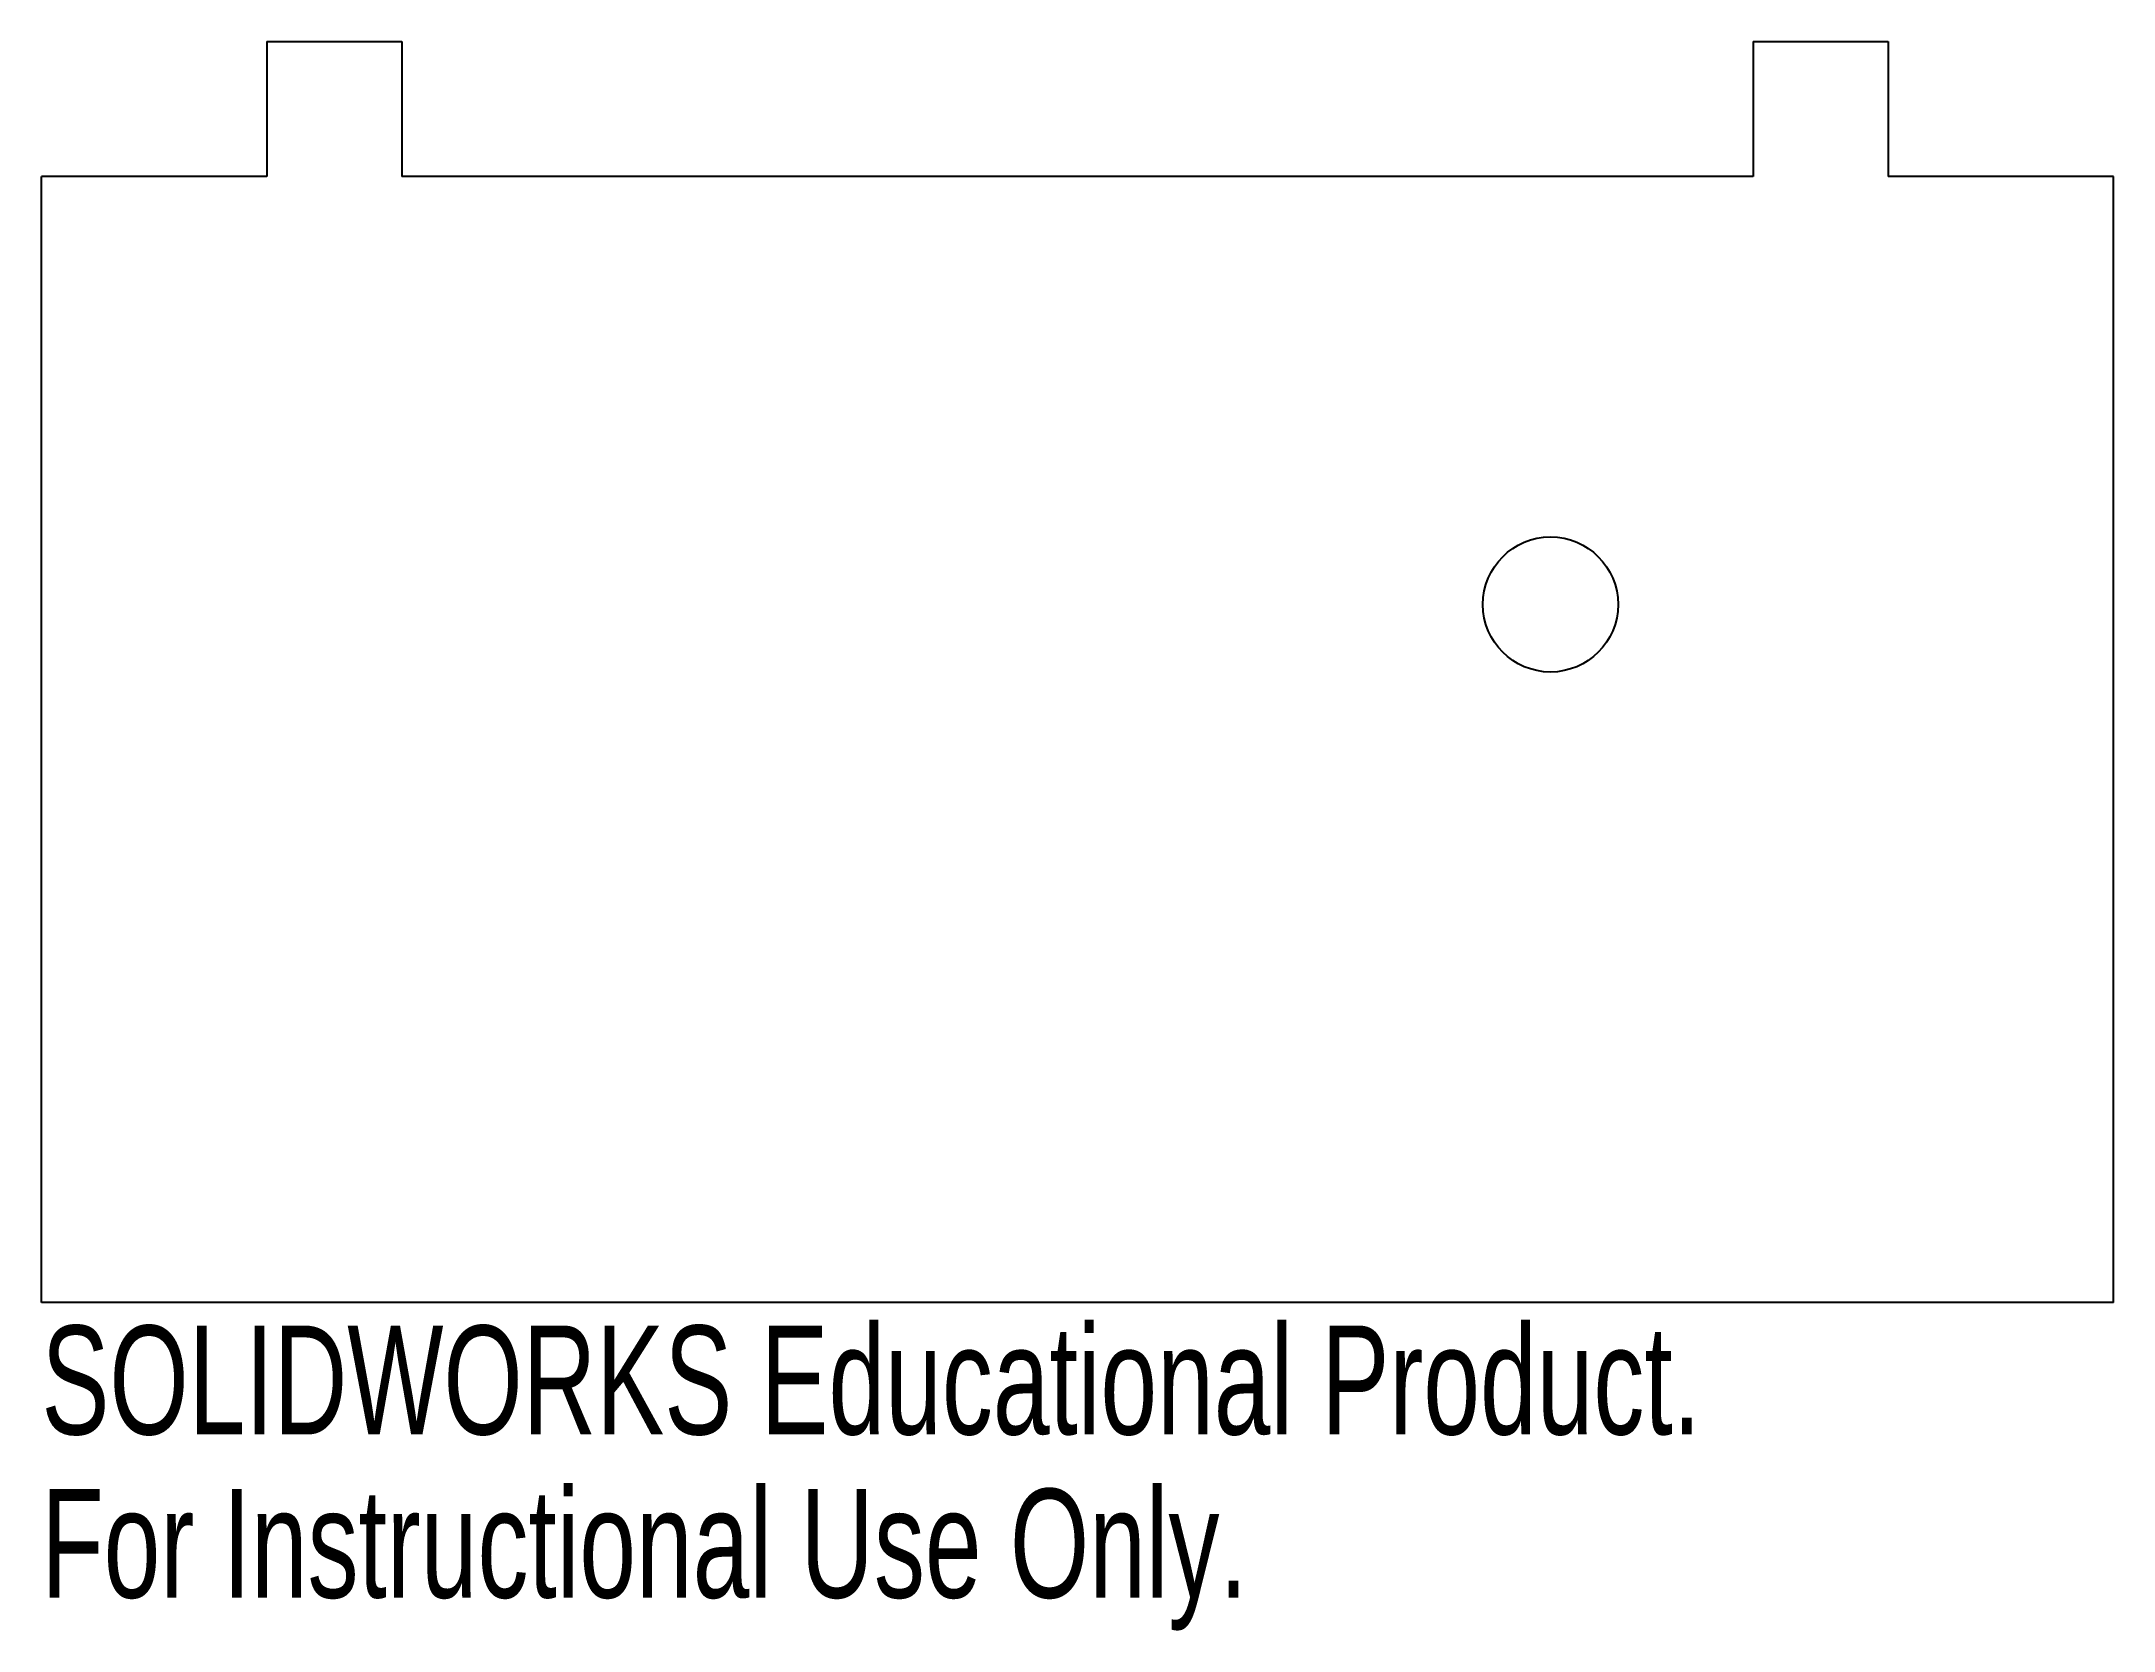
# Model space of a CAD drawing. Header units: millimetres. Extents: x -46 to 46, y -64.6 to 6.
import ezdxf

# ---------------------------------------------------------------- set-up
doc = ezdxf.new("R2010")
doc.units = ezdxf.units.MM
doc.styles.add('SLDTEXTSTYLE0', font='TXT', dxfattribs={"width": 0.7})

msp = doc.modelspace()

# ---------------------------------------------------------------- linework, layer by layer
at = {"color": 7, "linetype": 'Continuous', "lineweight": 25}
for p, q in [((-36, 6), (-36, 0)), ((-36, 6), (-30, 6)), ((-30, 6), (-30, 0)), ((30, 6), (30, 0)), ((30, 6), (36, 6)), ((36, 6), (36, 0)), ((-46, -50), (-46, 0)), ((-36, 0), (-46, 0)), ((30, 0), (-30, 0)), ((46, 0), (36, 0)), ((46, -50), (46, 0)), ((46, -50), (-46, -50))]:
    msp.add_line(p, q, dxfattribs=at)
msp.add_circle((21, -19), 3, dxfattribs=at)

# ---------------------------------------------------------------- texts
at = {"color": 7, "linetype": 'Continuous', "char_height": 4.83362, "attachment_point": 1, "style": 'SLDTEXTSTYLE0'}
for s, insert in [('SOLIDWORKS Educational Product.', (-46, -51.02)), ('For Instructional Use Only.', (-46, -58.27))]:
    msp.add_mtext(s, dxfattribs=dict(at, insert=insert))

doc.saveas('drawing.dxf')
